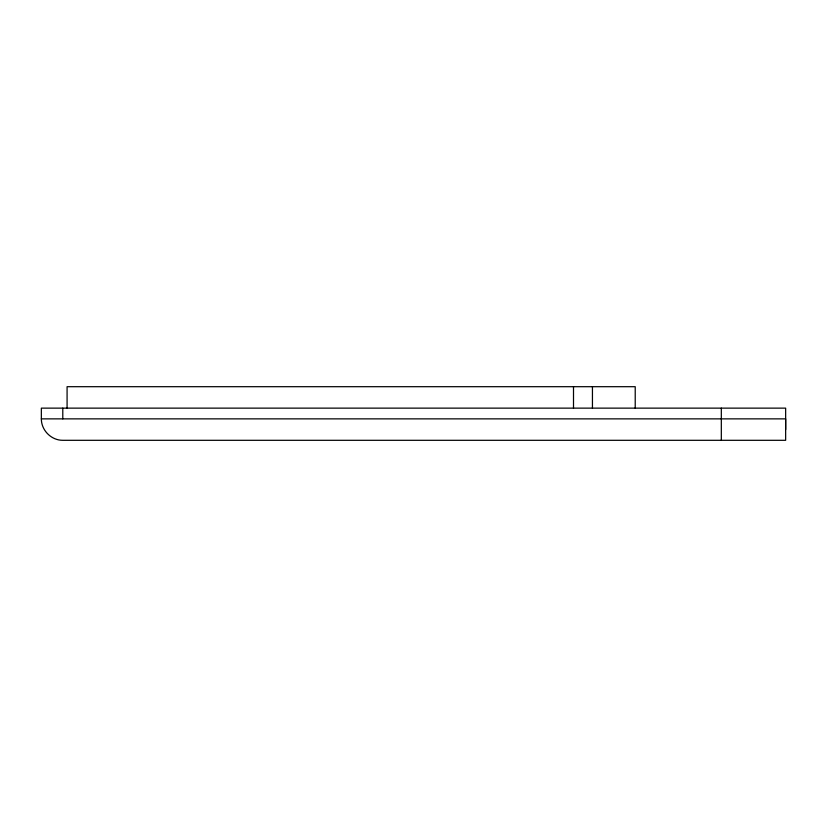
<?xml version="1.0" encoding="UTF-8"?>
<svg xmlns="http://www.w3.org/2000/svg" width="827" height="827" viewBox="0 0 827 827"><rect width="100%" height="100%" fill="white"/><g stroke="black" fill="none" stroke-linecap="round" stroke-linejoin="round"><path stroke-width="1.24" d="M41.35 418.865C41.278 430.34 51.315 440.377 62.79 440.305L785.65 440.305L785.65 408.135L41.35 408.135L41.35 418.865L785.65 418.865L785.65 429.585M721.32 408.135L721.32 440.305M635.219 408.135L635.219 386.695L67.08 386.695L67.08 408.135M592.442 386.695L592.442 408.135M573.504 386.695L573.504 408.135M62.79 408.135L62.79 418.865"/></g></svg>
